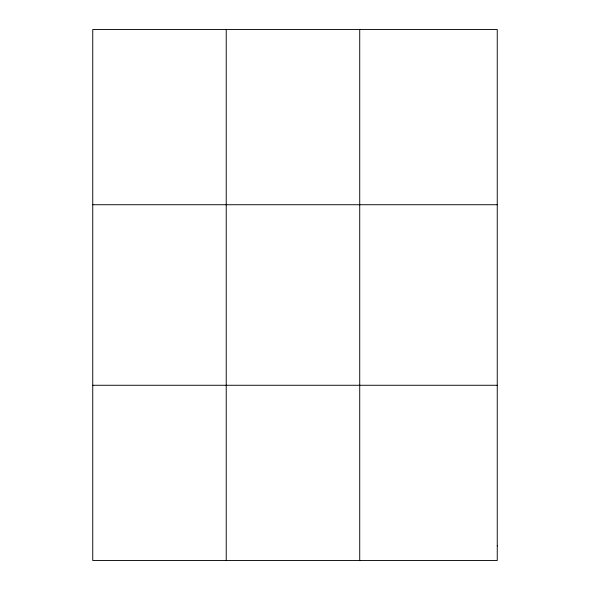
<?xml version="1.0" encoding="UTF-8"?>
<svg xmlns="http://www.w3.org/2000/svg" width="590" height="590" viewBox="0 0 590 590"><rect width="100%" height="100%" fill="white"/><g stroke="black" fill="none" stroke-linecap="round" stroke-linejoin="round"><path stroke-width="0.89" d="M226.236 29.5L226.236 560.5M359.723 29.5L359.723 560.5M92.748 204.73L497.252 204.73M92.748 385.27L497.252 385.27M497.252 545.898L497.252 560.5L92.748 560.5L92.748 29.5L497.252 29.5L497.252 545.898"/></g></svg>
